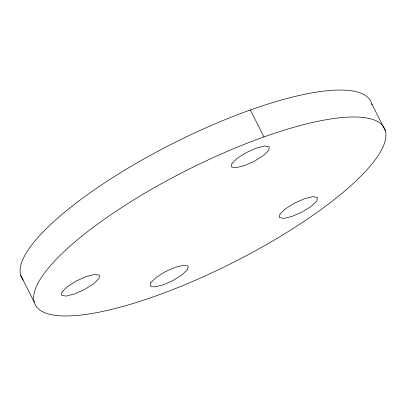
<?xml version="1.0" encoding="UTF-8"?>
<svg xmlns="http://www.w3.org/2000/svg" width="406" height="406" viewBox="0 0 406 406"><rect width="100%" height="100%" fill="white"/><g stroke="black" fill="none" stroke-linecap="round" stroke-linejoin="round"><path stroke-width="0.61" d="M371.754 103.875L385.36 130.818A195.585 51.608 -26.8 0 1 134.239 303.135A195.585 51.608 -26.8 0 1 109.813 215.459A195.585 51.608 -26.8 0 1 385.36 130.818M250.35 109.985L263.961 136.929M20.64 275.182L34.246 302.125M23.152 280.104A195.585 51.608 -26.8 0 1 174.616 142.613A195.585 51.608 -26.8 0 1 372.018 104.997M62.047 291.802L61.539 295.299L66.107 296.096L74.526 293.98L84.539 289.519L93.466 283.911L98.917 278.658L99.424 275.161L94.857 274.365L86.437 276.481L76.424 280.937L67.492 286.55L62.047 291.802M150.793 282.647L150.281 286.144L154.848 286.935L163.268 284.824L173.286 280.363L182.213 274.755L187.663 269.498L188.171 266.006L183.603 265.209L175.184 267.326L165.166 271.781L156.239 277.389L150.793 282.647M231.948 163.445L231.44 166.937L236.008 167.734L244.427 165.618L254.44 161.162L263.367 155.549L268.818 150.296L269.325 146.799L264.758 146.003L256.338 148.119L246.325 152.58L237.398 158.188L231.948 163.445M279.978 214.089L279.47 217.58L284.038 218.377L292.457 216.266L302.475 211.805L311.402 206.197L316.847 200.94L317.36 197.448L312.793 196.651L304.373 198.762L294.355 203.223L285.428 208.831L279.978 214.089"/></g></svg>
